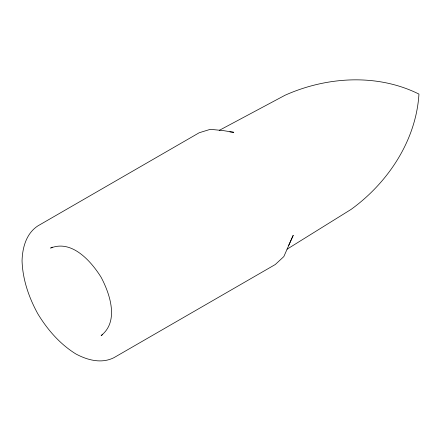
<?xml version="1.0" encoding="UTF-8"?>
<svg xmlns="http://www.w3.org/2000/svg" width="441" height="441" viewBox="0 0 441 441"><rect width="100%" height="100%" fill="white"/><g stroke="black" fill="none" stroke-linecap="round" stroke-linejoin="round"><path stroke-width="0.66" d="M288.651 245.411L293.232 235.285L283.822 256.601L275.272 264.528L113.888 357.706C101.469 363.93 87.445 360.181 75.846 353.941C59.904 344.052 47.479 329.708 37.805 313.783C28.852 297.443 22.64 279.511 22.05 260.763C22.447 247.594 26.206 233.576 37.805 225.935L199.194 132.758L210.335 129.318L223.311 130.602L233.769 132.294L229.866 131.909M287.063 249.187L351.053 209.431C388.041 182.657 416.111 140.453 418.95 94.087C377.375 73.36 326.792 76.569 285.112 95.212L219.254 130.365M52.275 247.114L50.594 248.085C71.817 239.358 91.05 261.138 101.094 277.24C110.018 293.993 119.263 321.539 101.094 335.557L102.775 334.587"/></g></svg>
